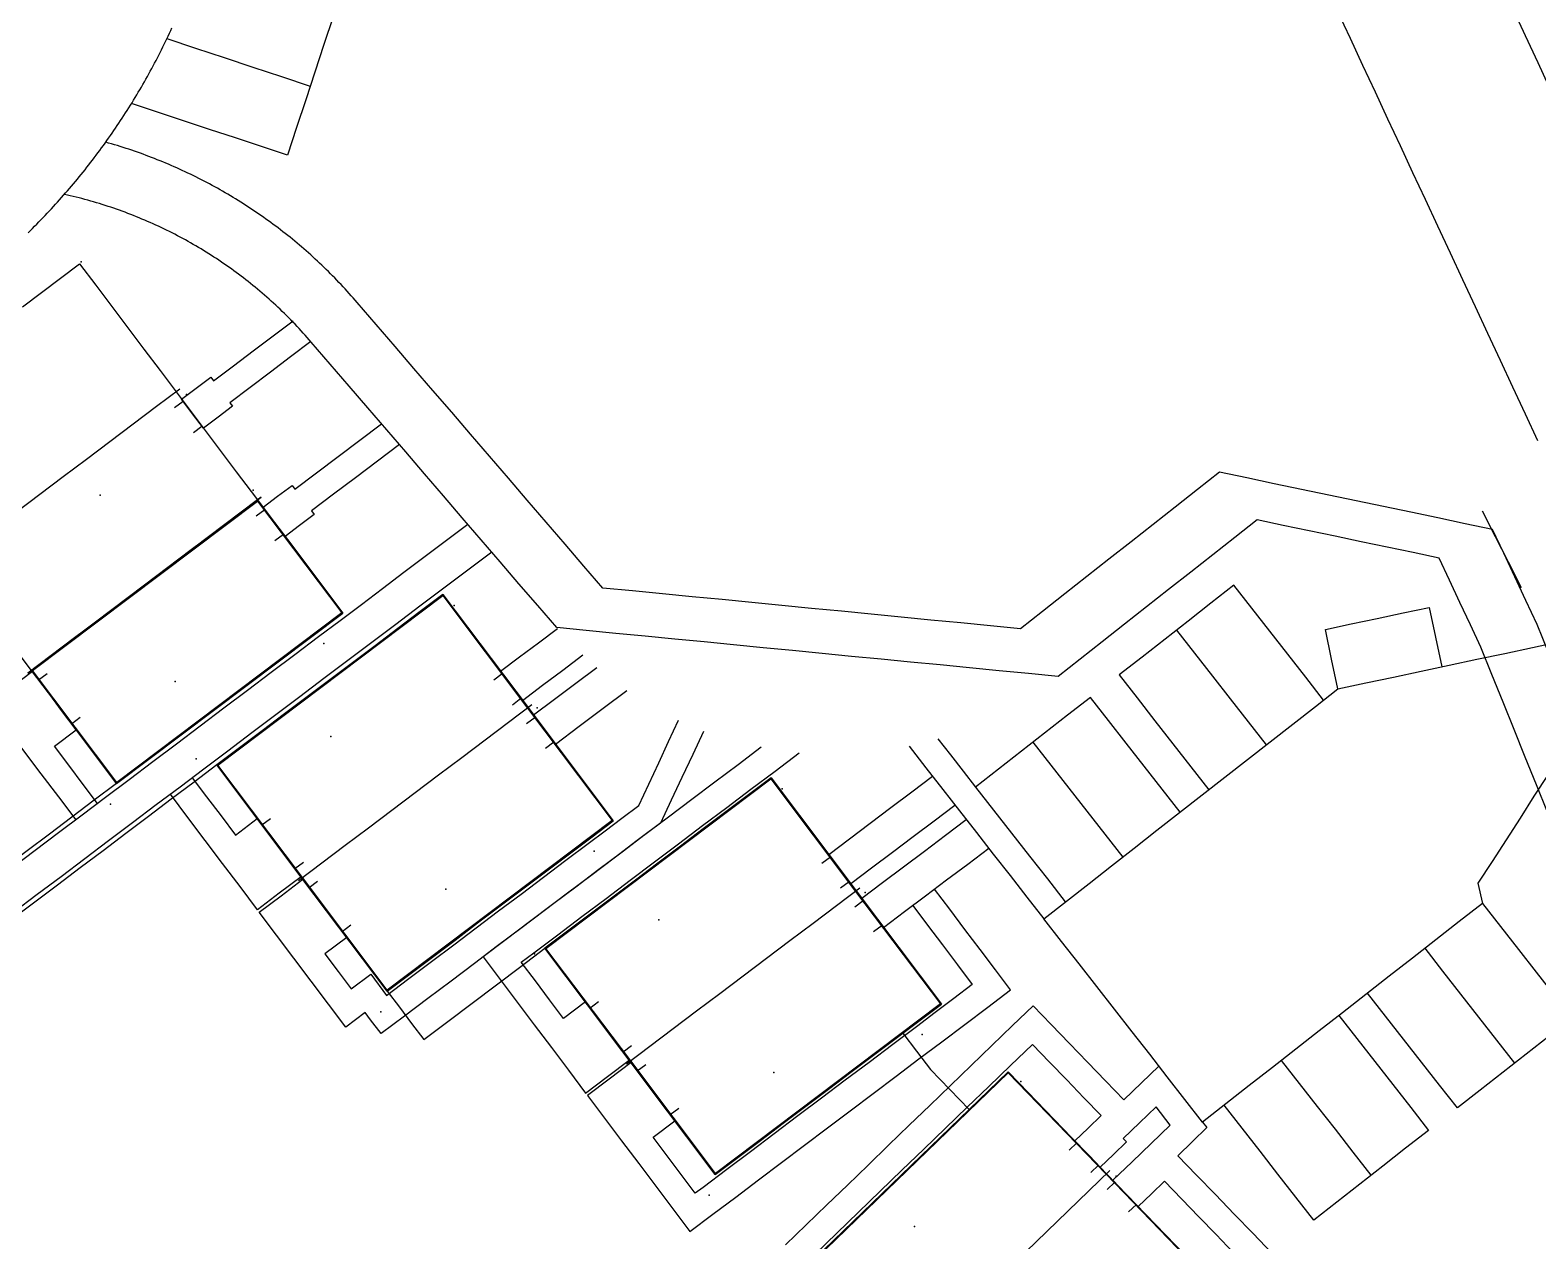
# Model space of a CAD drawing. Header units: metres. Extents: x 337936 to 338469, y 373266 to 374026.
# Drawn here: x 338324.46 to 338374.13, y 373463.12 to 373503 of the extents above; entities that cross this region are included whole.
import ezdxf

# ---------------------------------------------------------------- set-up
doc = ezdxf.new("R2010")
doc.units = ezdxf.units.M
for name, color, linetype in [('3D_LINES', 3, 'Continuous'), ('3D_Points', 1, 'Continuous'), ('PLOTS EXTERNAL LEVEL', 6, 'Continuous'), ('PLOTS FFL', 5, 'Continuous')]:
    doc.layers.add(name, color=color, linetype=linetype)

msp = doc.modelspace()

# ---------------------------------------------------------------- linework, layer by layer
at = {"layer": '3D_LINES'}
for points in [[(338329.887, 373504.945, 33.742), (338330.799, 373504.644, 33.752), (338331.71, 373504.342, 33.762), (338332.621, 373504.041, 33.772), (338333.533, 373503.739, 33.782), (338334.444, 373503.438, 33.791), (338334.143, 373502.526, 33.777), (338333.841, 373501.615, 33.763), (338333.54, 373500.704, 33.736), (338333.239, 373499.792, 33.723), (338332.937, 373498.881, 33.711), (338332.081, 373499.164, 33.704), (338331.225, 373499.447, 33.707), (338330.369, 373499.73, 33.7), (338329.513, 373500.013, 33.691), (338328.657, 373500.296, 33.681), (338327.8, 373500.579, 33.672)], [(338374.138, 373489.471, 33.918), (338373.727, 373490.354, 33.925), (338373.315, 373491.237, 33.932), (338372.903, 373492.12, 33.939), (338372.491, 373493.004, 33.945), (338372.079, 373493.887, 33.949), (338371.667, 373494.77, 33.952), (338371.255, 373495.654, 33.954), (338370.843, 373496.537, 33.957), (338370.432, 373497.42, 33.96), (338370.02, 373498.303, 33.972), (338369.608, 373499.187, 33.992), (338369.196, 373500.07, 34.012), (338368.784, 373500.953, 34.032), (338368.372, 373501.836, 34.052), (338367.96, 373502.72, 34.072), (338367.548, 373503.603, 34.091)], [(338373.298, 373503.718, 33.598), (338373.714, 373502.827, 33.598), (338374.129, 373501.935, 33.598), (338374.545, 373501.044, 33.598)], [(338324.398, 373496.328, 33.6), (338324.469, 373496.398, 33.6), (338324.54, 373496.468, 33.6), (338324.61, 373496.539, 33.6), (338324.681, 373496.61, 33.6), (338324.751, 373496.681, 33.6), (338324.82, 373496.753, 33.6), (338324.89, 373496.825, 33.6), (338324.959, 373496.897, 33.6), (338325.028, 373496.969, 33.6), (338325.096, 373497.042, 33.601), (338325.164, 373497.115, 33.602), (338325.232, 373497.189, 33.604), (338325.299, 373497.262, 33.606), (338325.366, 373497.336, 33.607), (338325.433, 373497.411, 33.609), (338325.5, 373497.485, 33.611), (338325.566, 373497.56, 33.612), (338325.631, 373497.636, 33.614), (338325.697, 373497.711, 33.615), (338325.762, 373497.787, 33.617), (338325.827, 373497.863, 33.619), (338325.891, 373497.939, 33.62), (338325.955, 373498.016, 33.622), (338326.019, 373498.093, 33.624), (338326.082, 373498.17, 33.625), (338326.145, 373498.248, 33.627), (338326.208, 373498.325, 33.628), (338326.271, 373498.403, 33.63), (338326.333, 373498.482, 33.632), (338326.394, 373498.56, 33.633), (338326.456, 373498.639, 33.635), (338326.517, 373498.718, 33.636), (338326.577, 373498.798, 33.638), (338326.637, 373498.877, 33.64), (338326.697, 373498.957, 33.641), (338326.757, 373499.038, 33.643), (338326.816, 373499.118, 33.644), (338326.875, 373499.199, 33.646), (338326.933, 373499.28, 33.648), (338326.992, 373499.361, 33.649), (338327.049, 373499.443, 33.651), (338327.107, 373499.525, 33.652), (338327.164, 373499.607, 33.654), (338327.22, 373499.689, 33.655), (338327.277, 373499.771, 33.657), (338327.333, 373499.854, 33.658), (338327.388, 373499.937, 33.66), (338327.443, 373500.02, 33.662), (338327.498, 373500.104, 33.663), (338327.553, 373500.188, 33.665), (338327.607, 373500.272, 33.666), (338327.66, 373500.356, 33.668), (338327.714, 373500.441, 33.669), (338327.767, 373500.525, 33.671), (338327.819, 373500.61, 33.672), (338327.872, 373500.695, 33.674), (338327.923, 373500.781, 33.675), (338327.975, 373500.866, 33.677), (338328.026, 373500.952, 33.678), (338328.077, 373501.038, 33.68), (338328.127, 373501.125, 33.682), (338328.177, 373501.211, 33.683), (338328.226, 373501.298, 33.685), (338328.275, 373501.385, 33.686), (338328.324, 373501.472, 33.688), (338328.373, 373501.56, 33.689), (338328.421, 373501.647, 33.691), (338328.468, 373501.735, 33.692), (338328.515, 373501.823, 33.693), (338328.562, 373501.912, 33.695), (338328.609, 373502, 33.696), (338328.655, 373502.089, 33.698), (338328.7, 373502.178, 33.699), (338328.746, 373502.267, 33.701), (338328.79, 373502.356, 33.702), (338328.835, 373502.445, 33.704), (338328.879, 373502.535, 33.705), (338328.923, 373502.625, 33.707), (338328.966, 373502.715, 33.708), (338329.009, 373502.805, 33.71), (338329.051, 373502.896, 33.711), (338329.093, 373502.986, 33.712), (338329.135, 373503.077, 33.714)], [(338328.969, 373502.721, 33.708), (338329.913, 373502.409, 33.719), (338330.857, 373502.096, 33.729), (338331.802, 373501.784, 33.74), (338332.746, 373501.472, 33.748), (338333.691, 373501.159, 33.75)], [(338374.481, 373482.504, 33.866), (338374.109, 373483.425, 33.861), (338373.743, 373484.207, 33.856), (338373.377, 373484.989, 33.855), (338373.01, 373485.772, 33.861), (338372.644, 373486.554, 33.868), (338371.744, 373486.742, 33.862), (338370.844, 373486.931, 33.855), (338369.945, 373487.119, 33.849), (338369.045, 373487.307, 33.843), (338368.145, 373487.495, 33.837), (338367.246, 373487.684, 33.831), (338366.346, 373487.872, 33.823), (338365.446, 373488.06, 33.814), (338364.547, 373488.248, 33.805), (338363.647, 373488.436, 33.796), (338362.918, 373487.864, 33.782), (338362.19, 373487.291, 33.768), (338361.461, 373486.718, 33.754), (338360.733, 373486.145, 33.74), (338360.004, 373485.573, 33.725), (338359.276, 373485, 33.711), (338358.548, 373484.427, 33.697), (338357.819, 373483.854, 33.683), (338357.091, 373483.282, 33.669), (338356.107, 373483.377, 33.658), (338355.124, 373483.473, 33.646), (338354.141, 373483.569, 33.648), (338353.158, 373483.665, 33.65), (338352.175, 373483.761, 33.639), (338351.192, 373483.856, 33.632), (338350.209, 373483.952, 33.625), (338349.226, 373484.048, 33.618), (338348.243, 373484.144, 33.611), (338347.26, 373484.24, 33.604), (338346.277, 373484.335, 33.597), (338345.294, 373484.431, 33.59), (338344.311, 373484.527, 33.583), (338343.328, 373484.623, 33.576), (338342.706, 373485.346, 33.582), (338342.084, 373486.07, 33.588), (338341.461, 373486.793, 33.593), (338340.839, 373487.516, 33.601), (338340.217, 373488.24, 33.611), (338339.595, 373488.963, 33.62), (338338.973, 373489.687, 33.63), (338338.351, 373490.41, 33.639), (338337.729, 373491.133, 33.649), (338337.107, 373491.857, 33.658), (338336.485, 373492.58, 33.668), (338335.863, 373493.304, 33.677), (338335.241, 373494.027, 33.687), (338335.175, 373494.102, 33.688), (338335.11, 373494.177, 33.689), (338335.044, 373494.252, 33.69), (338334.977, 373494.326, 33.691), (338334.91, 373494.4, 33.692), (338334.843, 373494.474, 33.693), (338334.775, 373494.547, 33.693), (338334.707, 373494.619, 33.693), (338334.638, 373494.691, 33.693), (338334.569, 373494.763, 33.693), (338334.499, 373494.835, 33.693), (338334.429, 373494.906, 33.692), (338334.359, 373494.976, 33.692), (338334.288, 373495.047, 33.692), (338334.217, 373495.116, 33.692), (338334.146, 373495.186, 33.691), (338334.074, 373495.255, 33.691), (338334.001, 373495.323, 33.691), (338333.928, 373495.391, 33.691), (338333.855, 373495.459, 33.691), (338333.782, 373495.526, 33.69), (338333.708, 373495.593, 33.69), (338333.633, 373495.659, 33.69), (338333.558, 373495.725, 33.69), (338333.483, 373495.791, 33.689), (338333.408, 373495.856, 33.689), (338333.332, 373495.921, 33.689), (338333.256, 373495.985, 33.688), (338333.179, 373496.048, 33.688), (338333.102, 373496.112, 33.688), (338333.024, 373496.175, 33.687), (338332.947, 373496.237, 33.687), (338332.868, 373496.299, 33.687), (338332.79, 373496.36, 33.686), (338332.711, 373496.421, 33.686), (338332.632, 373496.482, 33.686), (338332.552, 373496.542, 33.685), (338332.472, 373496.601, 33.685), (338332.392, 373496.661, 33.685), (338332.312, 373496.719, 33.684), (338332.231, 373496.777, 33.684), (338332.149, 373496.835, 33.683), (338332.068, 373496.892, 33.683), (338331.986, 373496.949, 33.683), (338331.903, 373497.005, 33.682), (338331.821, 373497.061, 33.682), (338331.738, 373497.116, 33.681), (338331.655, 373497.171, 33.681), (338331.571, 373497.225, 33.68), (338331.487, 373497.279, 33.68), (338331.403, 373497.333, 33.679), (338331.318, 373497.385, 33.679), (338331.233, 373497.438, 33.678), (338331.148, 373497.49, 33.678), (338331.063, 373497.541, 33.677), (338330.977, 373497.592, 33.677), (338330.891, 373497.642, 33.676), (338330.805, 373497.692, 33.676), (338330.718, 373497.741, 33.675), (338330.631, 373497.79, 33.675), (338330.544, 373497.838, 33.674), (338330.456, 373497.886, 33.673), (338330.369, 373497.933, 33.673), (338330.281, 373497.98, 33.672), (338330.192, 373498.026, 33.672), (338330.104, 373498.072, 33.671), (338330.015, 373498.117, 33.67), (338329.926, 373498.162, 33.672), (338329.836, 373498.206, 33.674), (338329.747, 373498.25, 33.676), (338329.657, 373498.293, 33.675), (338329.567, 373498.336, 33.675), (338329.476, 373498.378, 33.674), (338329.386, 373498.419, 33.674), (338329.295, 373498.46, 33.673), (338329.204, 373498.501, 33.672), (338329.112, 373498.54, 33.671), (338329.021, 373498.58, 33.671), (338328.929, 373498.619, 33.67), (338328.837, 373498.657, 33.669), (338328.745, 373498.695, 33.668), (338328.652, 373498.732, 33.667), (338328.559, 373498.769, 33.666), (338328.466, 373498.805, 33.665), (338328.373, 373498.84, 33.664), (338328.28, 373498.875, 33.663), (338328.186, 373498.91, 33.662), (338328.093, 373498.944, 33.661), (338327.999, 373498.977, 33.66), (338327.905, 373499.01, 33.659), (338327.81, 373499.042, 33.658), (338327.716, 373499.074, 33.657), (338327.621, 373499.105, 33.656), (338327.526, 373499.136, 33.655), (338327.431, 373499.166, 33.653), (338327.336, 373499.195, 33.652), (338327.241, 373499.224, 33.651), (338327.145, 373499.253, 33.65), (338327.049, 373499.281, 33.649), (338326.953, 373499.308, 33.648)], [(338374.451, 373477.239, 33.972), (338374.085, 373478.145, 33.838), (338373.719, 373479.051, 33.843), (338373.353, 373479.957, 33.847), (338372.987, 373480.863, 33.843), (338372.621, 373481.769, 33.838), (338372.255, 373482.675, 33.833), (338371.911, 373483.409, 33.828), (338371.568, 373484.142, 33.828), (338371.224, 373484.876, 33.833), (338370.881, 373485.609, 33.839), (338370.024, 373485.789, 33.834), (338369.167, 373485.968, 33.828), (338368.31, 373486.147, 33.822), (338367.454, 373486.326, 33.816), (338366.597, 373486.506, 33.81), (338365.74, 373486.685, 33.804), (338364.883, 373486.864, 33.796), (338364.155, 373486.291, 33.782), (338363.426, 373485.719, 33.768), (338362.698, 373485.146, 33.753), (338361.969, 373484.573, 33.739), (338361.241, 373484, 33.725), (338360.512, 373483.428, 33.711), (338359.784, 373482.855, 33.697), (338359.055, 373482.282, 33.683), (338358.327, 373481.709, 33.669), (338357.355, 373481.804, 33.658), (338356.384, 373481.899, 33.647), (338355.412, 373481.993, 33.637), (338354.441, 373482.088, 33.626), (338353.469, 373482.183, 33.617), (338352.498, 373482.277, 33.619), (338351.526, 373482.372, 33.612), (338350.555, 373482.467, 33.605), (338349.583, 373482.561, 33.598), (338348.612, 373482.656, 33.591), (338347.64, 373482.751, 33.584), (338346.669, 373482.845, 33.577), (338345.697, 373482.94, 33.57), (338344.726, 373483.035, 33.564), (338343.754, 373483.129, 33.557), (338342.783, 373483.224, 33.55), (338341.811, 373483.319, 33.543), (338341.189, 373484.042, 33.549), (338340.567, 373484.766, 33.554), (338339.945, 373485.489, 33.56), (338339.323, 373486.212, 33.569), (338338.701, 373486.936, 33.579), (338338.079, 373487.659, 33.588), (338337.457, 373488.383, 33.598), (338336.835, 373489.106, 33.607), (338336.213, 373489.829, 33.617), (338335.59, 373490.553, 33.626), (338334.968, 373491.276, 33.636), (338334.346, 373492, 33.645), (338333.724, 373492.723, 33.655), (338333.659, 373492.798, 33.656), (338333.594, 373492.873, 33.657), (338333.528, 373492.947, 33.658), (338333.461, 373493.021, 33.659), (338333.394, 373493.094, 33.659), (338333.326, 373493.167, 33.66), (338333.258, 373493.24, 33.661), (338333.19, 373493.312, 33.662), (338333.121, 373493.384, 33.663), (338333.052, 373493.455, 33.663), (338332.982, 373493.525, 33.663), (338332.911, 373493.596, 33.663), (338332.84, 373493.665, 33.662), (338332.769, 373493.735, 33.662), (338332.697, 373493.803, 33.662), (338332.625, 373493.872, 33.662), (338332.553, 373493.94, 33.661), (338332.479, 373494.007, 33.661), (338332.406, 373494.074, 33.661), (338332.332, 373494.14, 33.661), (338332.257, 373494.206, 33.66), (338332.183, 373494.272, 33.66), (338332.107, 373494.336, 33.66), (338332.032, 373494.401, 33.66), (338331.955, 373494.465, 33.659), (338331.879, 373494.528, 33.659), (338331.802, 373494.591, 33.659), (338331.724, 373494.653, 33.658), (338331.647, 373494.715, 33.658), (338331.568, 373494.777, 33.658), (338331.49, 373494.838, 33.657), (338331.411, 373494.898, 33.657), (338331.331, 373494.958, 33.657), (338331.251, 373495.017, 33.656), (338331.171, 373495.076, 33.656), (338331.091, 373495.134, 33.655), (338331.01, 373495.191, 33.655), (338330.928, 373495.249, 33.655), (338330.847, 373495.305, 33.654), (338330.764, 373495.361, 33.654), (338330.682, 373495.417, 33.653), (338330.599, 373495.472, 33.653), (338330.516, 373495.526, 33.652), (338330.432, 373495.58, 33.652), (338330.348, 373495.633, 33.651), (338330.264, 373495.686, 33.651), (338330.179, 373495.738, 33.65), (338330.094, 373495.79, 33.65), (338330.009, 373495.841, 33.649), (338329.924, 373495.891, 33.649), (338329.838, 373495.941, 33.648), (338329.751, 373495.99, 33.648), (338329.665, 373496.039, 33.647), (338329.578, 373496.087, 33.647), (338329.49, 373496.135, 33.646), (338329.403, 373496.182, 33.645), (338329.315, 373496.228, 33.645), (338329.227, 373496.274, 33.644), (338329.138, 373496.319, 33.644), (338329.049, 373496.364, 33.643), (338328.96, 373496.408, 33.642), (338328.871, 373496.452, 33.642), (338328.781, 373496.495, 33.641), (338328.691, 373496.537, 33.64), (338328.601, 373496.579, 33.64), (338328.511, 373496.62, 33.639), (338328.42, 373496.66, 33.638), (338328.329, 373496.7, 33.638), (338328.237, 373496.74, 33.637), (338328.146, 373496.778, 33.636), (338328.054, 373496.816, 33.638), (338327.962, 373496.854, 33.639), (338327.87, 373496.891, 33.638), (338327.777, 373496.927, 33.637), (338327.684, 373496.963, 33.637), (338327.591, 373496.998, 33.636), (338327.498, 373497.032, 33.635), (338327.404, 373497.066, 33.634), (338327.311, 373497.099, 33.633), (338327.217, 373497.132, 33.632), (338327.123, 373497.164, 33.631), (338327.028, 373497.195, 33.629), (338326.934, 373497.226, 33.628), (338326.839, 373497.256, 33.627), (338326.744, 373497.285, 33.626), (338326.649, 373497.314, 33.625), (338326.554, 373497.342, 33.624), (338326.458, 373497.37, 33.623), (338326.362, 373497.397, 33.622), (338326.266, 373497.423, 33.621), (338326.17, 373497.448, 33.62), (338326.074, 373497.473, 33.619), (338325.978, 373497.498, 33.617), (338325.881, 373497.521, 33.616), (338325.784, 373497.545, 33.615), (338325.688, 373497.567, 33.614), (338325.591, 373497.589, 33.613)], [(338326.092, 373495.305, 33.597), (338326.622, 373494.602, 33.598), (338327.152, 373493.899, 33.598), (338327.682, 373493.196, 33.598), (338328.212, 373492.493, 33.598), (338328.742, 373491.79, 33.598), (338329.271, 373491.087, 33.598), (338329.767, 373490.429, 33.598), (338330.263, 373489.771, 33.598), (338330.758, 373489.113, 33.598), (338331.254, 373488.455, 33.598), (338331.749, 373487.797, 33.598), (338331.956, 373487.523, 33.598), (338332.517, 373486.779, 33.587), (338333.079, 373486.034, 33.575), (338333.64, 373485.289, 33.563), (338334.201, 373484.544, 33.552), (338334.763, 373483.799, 33.54), (338334.018, 373483.237, 33.528), (338333.273, 373482.676, 33.532), (338332.528, 373482.115, 33.536), (338331.783, 373481.553, 33.54), (338331.038, 373480.992, 33.543), (338330.293, 373480.431, 33.547), (338329.548, 373479.869, 33.551), (338328.803, 373479.308, 33.554), (338328.058, 373478.747, 33.558), (338327.313, 373478.185, 33.562), (338326.752, 373478.93, 33.565), (338326.191, 373479.675, 33.569), (338325.629, 373480.42, 33.573), (338325.068, 373481.165, 33.577), (338324.507, 373481.91, 33.58), (338323.97, 373482.623, 33.584)], [(338324.206, 373493.884, 33.598), (338324.835, 373494.358, 33.597), (338325.463, 373494.832, 33.597), (338326.092, 373495.305, 33.597)], [(338333.711, 373492.738, 33.598), (338333.044, 373492.236, 33.598), (338332.377, 373491.733, 33.598), (338331.71, 373491.231, 33.598), (338331.043, 373490.728, 33.598), (338331.133, 373490.608, 33.598), (338330.654, 373490.247, 33.598), (338330.175, 373489.886, 33.598), (338329.814, 373490.365, 33.598), (338329.453, 373490.844, 33.598), (338329.932, 373491.205, 33.595), (338330.411, 373491.567, 33.595), (338330.501, 373491.447, 33.595), (338331.157, 373491.941, 33.595), (338331.812, 373492.434, 33.595), (338332.468, 373492.928, 33.595), (338333.123, 373493.422, 33.595)], [(338329.391, 373491.177, 33.598), (338328.622, 373490.597, 33.598), (338327.853, 373490.018, 33.598), (338327.084, 373489.438, 33.599), (338326.315, 373488.859, 33.599), (338325.546, 373488.28, 33.599), (338324.778, 373487.7, 33.599), (338324.009, 373487.121, 33.599), (338323.24, 373486.541, 33.599), (338322.471, 373485.962, 33.599), (338321.702, 373485.383, 33.599)], [(338329.223, 373490.564, 33.598), (338329.505, 373490.776, 33.598)], [(338329.839, 373489.747, 33.619), (338330.12, 373489.959, 33.606)], [(338336.626, 373489.349, 33.61), (338335.901, 373488.803, 33.596), (338335.177, 373488.257, 33.582), (338334.452, 373487.711, 33.568), (338333.728, 373487.165, 33.573), (338333.818, 373487.045, 33.573), (338333.339, 373486.684, 33.579), (338332.86, 373486.323, 33.576), (338332.499, 373486.802, 33.584), (338332.138, 373487.281, 33.591), (338332.617, 373487.643, 33.587), (338333.096, 373488.004, 33.574), (338333.186, 373487.884, 33.574), (338333.899, 373488.421, 33.578), (338334.612, 373488.958, 33.592), (338335.325, 373489.495, 33.606), (338336.038, 373490.033, 33.619)], [(338324.387, 373481.82, 33.598), (338325.156, 373482.399, 33.598), (338325.925, 373482.979, 33.598), (338326.693, 373483.558, 33.598), (338327.462, 373484.137, 33.598), (338328.231, 373484.717, 33.598), (338329, 373485.296, 33.598), (338329.769, 373485.876, 33.598), (338330.538, 373486.455, 33.598), (338331.307, 373487.034, 33.598), (338332.076, 373487.614, 33.598), (338331.307, 373487.034, 33.598), (338330.538, 373486.455, 33.598), (338329.769, 373485.876, 33.598), (338329, 373485.296, 33.598), (338328.231, 373484.717, 33.598), (338327.462, 373484.137, 33.598), (338326.693, 373483.558, 33.598), (338325.925, 373482.979, 33.598), (338325.156, 373482.399, 33.598), (338324.387, 373481.82, 33.598)], [(338331.908, 373487.001, 33.596), (338332.19, 373487.213, 33.59)], [(338373.593, 373484.63, 33.853), (338373.168, 373485.47, 33.859), (338372.742, 373486.31, 33.866), (338372.316, 373487.15, 33.872)], [(338338.887, 373486.719, 33.526), (338338.184, 373486.19, 33.526), (338337.482, 373485.66, 33.526), (338336.779, 373485.131, 33.526), (338336.076, 373484.601, 33.526), (338335.374, 373484.072, 33.526), (338334.671, 373483.542, 33.526), (338333.968, 373483.013, 33.526), (338333.188, 373482.424, 33.526), (338332.407, 373481.836, 33.527), (338331.627, 373481.248, 33.527), (338330.846, 373480.66, 33.527), (338330.066, 373480.072, 33.527), (338329.285, 373479.483, 33.527), (338328.505, 373478.895, 33.527), (338327.724, 373478.307, 33.527), (338326.944, 373477.719, 33.527), (338326.173, 373477.138, 33.527), (338325.401, 373476.557, 33.527), (338324.63, 373475.976, 33.527), (338323.859, 373475.395, 33.527)], [(338332.524, 373486.184, 33.577), (338332.805, 373486.396, 33.577)], [(338339.671, 373485.807, 33.528), (338338.881, 373485.212, 33.528), (338338.09, 373484.616, 33.528), (338337.299, 373484.02, 33.528), (338336.509, 373483.424, 33.528), (338335.718, 373482.829, 33.528), (338334.928, 373482.233, 33.528), (338334.137, 373481.637, 33.528), (338333.346, 373481.041, 33.528), (338332.556, 373480.446, 33.528), (338331.765, 373479.85, 33.528), (338330.975, 373479.254, 33.528), (338330.184, 373478.658, 33.528), (338329.4, 373478.068, 33.528), (338328.617, 373477.477, 33.528), (338327.833, 373476.886, 33.528), (338327.049, 373476.296, 33.528), (338326.265, 373475.705, 33.528), (338325.481, 373475.114, 33.528), (338324.697, 373474.524, 33.528), (338323.914, 373473.933, 33.528)], [(338367.077, 373480.932, 33.754), (338366.486, 373481.688, 33.749), (338365.895, 373482.445, 33.753), (338365.304, 373483.201, 33.757), (338364.713, 373483.958, 33.761), (338364.122, 373484.714, 33.765), (338363.365, 373484.123, 33.75), (338362.609, 373483.532, 33.736), (338361.852, 373482.941, 33.722), (338361.096, 373482.35, 33.707), (338360.339, 373481.759, 33.693), (338360.93, 373481.002, 33.689), (338361.521, 373480.246, 33.685), (338362.112, 373479.489, 33.681), (338362.703, 373478.733, 33.688), (338363.294, 373477.976, 33.696)], [(338333.419, 373475.068, 33.528), (338333.98, 373474.323, 33.528), (338334.541, 373473.578, 33.528), (338335.103, 373472.833, 33.528), (338335.664, 373472.089, 33.528), (338336.225, 373471.344, 33.528), (338336.97, 373471.905, 33.528), (338337.715, 373472.466, 33.528), (338338.46, 373473.028, 33.528), (338339.205, 373473.589, 33.528), (338339.95, 373474.15, 33.528), (338340.695, 373474.712, 33.528), (338341.44, 373475.273, 33.528), (338342.185, 373475.834, 33.528), (338342.93, 373476.396, 33.528), (338343.675, 373476.957, 33.528), (338343.113, 373477.702, 33.528), (338342.552, 373478.447, 33.528), (338341.991, 373479.192, 33.528), (338341.429, 373479.937, 33.529), (338340.868, 373480.682, 33.529), (338340.369, 373481.344, 33.529), (338339.869, 373482.007, 33.528), (338339.37, 373482.67, 33.528), (338338.87, 373483.332, 33.528), (338338.371, 373483.995, 33.528), (338338.061, 373484.406, 33.528), (338337.316, 373483.845, 33.528), (338336.571, 373483.284, 33.528), (338335.826, 373482.722, 33.528), (338335.082, 373482.161, 33.528), (338334.337, 373481.6, 33.528), (338333.592, 373481.038, 33.528), (338332.847, 373480.477, 33.528), (338332.102, 373479.916, 33.528), (338331.357, 373479.354, 33.528), (338330.612, 373478.793, 33.528), (338331.173, 373478.048, 33.528), (338331.735, 373477.303, 33.528), (338332.296, 373476.558, 33.528), (338332.857, 373475.813, 33.528), (338333.419, 373475.068, 33.528)], [(338367.55, 373481.301, 33.761), (338367.342, 373482.279, 33.765), (338367.134, 373483.257, 33.775), (338367.99, 373483.439, 33.785), (338368.845, 373483.621, 33.796), (338369.701, 373483.803, 33.806), (338370.557, 373483.985, 33.816), (338370.765, 373483.007, 33.81), (338370.973, 373482.029, 33.813)], [(338339.963, 373481.881, 33.529), (338340.587, 373482.352, 33.525), (338341.211, 373482.822, 33.53), (338341.835, 373483.292, 33.543)], [(338362.23, 373483.236, 33.729), (338362.821, 373482.48, 33.725), (338363.412, 373481.723, 33.721), (338364.003, 373480.967, 33.717), (338364.594, 373480.21, 33.717), (338365.185, 373479.454, 33.725)], [(338374.47, 373478.478, 33.844), (338374.008, 373477.762, 33.834), (338373.547, 373477.046, 33.834), (338373.086, 373476.331, 33.888), (338372.625, 373475.615, 33.941), (338372.163, 373474.899, 33.995), (338372.31, 373474.233, 34.094), (338371.542, 373473.633, 34.062), (338370.773, 373473.033, 34.03), (338370.005, 373472.433, 33.998), (338369.237, 373471.832, 33.966), (338368.468, 373471.232, 33.934), (338367.7, 373470.632, 33.902), (338366.932, 373470.032, 33.871), (338366.163, 373469.431, 33.839), (338365.395, 373468.831, 33.807), (338364.627, 373468.231, 33.775), (338363.858, 373467.63, 33.743), (338363.09, 373467.03, 33.711), (338362.509, 373467.774, 33.643), (338361.927, 373468.519, 33.644), (338361.346, 373469.263, 33.646), (338360.764, 373470.007, 33.647), (338360.183, 373470.751, 33.647), (338359.601, 373471.496, 33.639), (338359.02, 373472.24, 33.63), (338358.438, 373472.984, 33.622), (338357.857, 373473.728, 33.613), (338358.603, 373474.311, 33.625), (338359.348, 373474.893, 33.636), (338360.094, 373475.476, 33.647), (338360.839, 373476.058, 33.659), (338361.585, 373476.641, 33.67), (338362.33, 373477.223, 33.682), (338363.076, 373477.806, 33.693), (338363.822, 373478.388, 33.704), (338364.567, 373478.971, 33.716), (338365.313, 373479.553, 33.727), (338366.058, 373480.136, 33.739), (338366.804, 373480.718, 33.75), (338367.55, 373481.301, 33.761), (338368.465, 373481.496, 33.775), (338369.381, 373481.69, 33.789), (338370.296, 373481.885, 33.803), (338371.212, 373482.079, 33.817), (338372.128, 373482.274, 33.831), (338373.043, 373482.469, 33.844), (338373.959, 373482.663, 33.858), (338374.875, 373482.858, 33.872)], [(338340.685, 373480.923, 33.531), (338341.347, 373481.422, 33.525), (338342.009, 373481.92, 33.525), (338342.67, 373482.419, 33.536)], [(338341.05, 373480.44, 33.529), (338341.743, 373480.962, 33.529), (338342.436, 373481.484, 33.529), (338343.129, 373482.007, 33.529)], [(338326.685, 373477.524, 33.528), (338326.211, 373478.153, 33.528), (338325.737, 373478.782, 33.528), (338325.262, 373479.412, 33.528), (338325.981, 373479.953, 33.528), (338325.5, 373480.592, 33.528), (338325.018, 373481.231, 33.528), (338324.537, 373481.87, 33.528), (338323.818, 373481.328, 33.528), (338323.099, 373480.787, 33.528), (338323.673, 373480.026, 33.528), (338324.246, 373479.265, 33.528), (338324.819, 373478.504, 33.528), (338325.393, 373477.743, 33.528), (338325.966, 373476.982, 33.528)], [(338324.741, 373481.6, 33.572), (338325.022, 373481.812, 33.584)], [(338339.737, 373481.597, 33.539), (338340.019, 373481.809, 33.53)], [(338340.352, 373480.78, 33.539), (338340.634, 373480.992, 33.531)], [(338341.772, 373479.481, 33.525), (338342.554, 373480.071, 33.525), (338343.336, 373480.66, 33.525), (338344.118, 373481.25, 33.531)], [(338362.349, 373477.238, 33.682), (338361.758, 373477.994, 33.673), (338361.167, 373478.751, 33.665), (338360.576, 373479.507, 33.667), (338359.985, 373480.264, 33.671), (338359.393, 373481.02, 33.675), (338358.637, 373480.429, 33.66), (338357.88, 373479.838, 33.645), (338357.124, 373479.247, 33.631), (338356.368, 373478.656, 33.616), (338355.611, 373478.065, 33.602), (338356.202, 373477.308, 33.598), (338356.793, 373476.552, 33.598), (338357.384, 373475.795, 33.607), (338357.975, 373475.039, 33.615), (338358.566, 373474.282, 33.624)], [(338340.988, 373480.772, 33.529), (338340.219, 373480.193, 33.529), (338339.45, 373479.613, 33.529), (338338.681, 373479.034, 33.529), (338337.912, 373478.454, 33.529), (338337.143, 373477.875, 33.529), (338336.374, 373477.296, 33.529), (338335.606, 373476.716, 33.529), (338334.837, 373476.137, 33.529), (338334.068, 373475.557, 33.529), (338333.299, 373474.978, 33.529)], [(338325.83, 373480.154, 33.562), (338326.111, 373480.366, 33.573)], [(338346.642, 373479.891, 33.529), (338346.29, 373479.138, 33.529), (338345.938, 373478.385, 33.529), (338345.586, 373477.632, 33.529), (338345.233, 373476.879, 33.529), (338344.466, 373476.301, 33.529), (338343.699, 373475.723, 33.529), (338342.932, 373475.145, 33.529), (338342.165, 373474.567, 33.529), (338341.398, 373473.989, 33.529), (338340.631, 373473.411, 33.529), (338339.864, 373472.833, 33.529), (338339.097, 373472.255, 33.529), (338338.33, 373471.677, 33.529), (338337.563, 373471.099, 33.529), (338336.796, 373470.521, 33.529), (338336.029, 373469.943, 33.529), (338335.681, 373470.404, 33.529), (338335.505, 373470.638, 33.529), (338334.866, 373470.156, 33.529), (338334.295, 373470.914, 33.529), (338333.724, 373471.672, 33.529), (338333.153, 373472.43, 33.529), (338332.582, 373473.187, 33.529), (338332.011, 373473.945, 33.529), (338332.73, 373474.486, 33.529), (338333.449, 373475.028, 33.529), (338333.93, 373474.389, 33.529), (338334.412, 373473.75, 33.529), (338334.893, 373473.111, 33.529), (338334.174, 373472.57, 33.529), (338334.609, 373471.993, 33.529), (338335.043, 373471.417, 33.529), (338335.682, 373471.898, 33.529), (338336.206, 373471.204, 33.529), (338336.944, 373471.76, 33.528), (338337.682, 373472.316, 33.528), (338338.421, 373472.873, 33.528), (338339.159, 373473.429, 33.528), (338339.897, 373473.985, 33.528), (338340.636, 373474.542, 33.528), (338341.374, 373475.098, 33.528), (338342.112, 373475.654, 33.528), (338342.85, 373476.211, 33.528), (338343.405, 373476.628, 33.528), (338343.959, 373477.046, 33.528), (338344.513, 373477.463, 33.528), (338344.841, 373478.166, 33.528), (338345.17, 373478.868, 33.528), (338345.498, 373479.57, 33.528), (338345.827, 373480.273, 33.528)], [(338340.82, 373480.159, 33.529), (338341.102, 373480.371, 33.529)], [(338341.436, 373479.342, 33.532), (338341.717, 373479.555, 33.525)], [(338354.37, 373479.653, 33.602), (338354.784, 373479.123, 33.602), (338355.198, 373478.594, 33.602), (338355.611, 373478.065, 33.602)], [(338357.502, 373479.542, 33.638), (338358.093, 373478.786, 33.635), (338358.684, 373478.029, 33.631), (338359.275, 373477.273, 33.636), (338359.866, 373476.516, 33.644), (338360.457, 373475.76, 33.653)], [(338348.548, 373479.377, 33.528), (338347.785, 373478.802, 33.528), (338347.021, 373478.226, 33.528), (338346.257, 373477.651, 33.528), (338345.493, 373477.075, 33.528), (338344.729, 373476.5, 33.528), (338343.966, 373475.924, 33.528), (338343.202, 373475.349, 33.528), (338342.438, 373474.773, 33.528), (338341.674, 373474.197, 33.528), (338340.91, 373473.622, 33.528), (338340.147, 373473.046, 33.528), (338339.383, 373472.471, 33.528), (338339.946, 373471.724, 33.528), (338340.509, 373470.977, 33.528), (338341.072, 373470.23, 33.528), (338341.635, 373469.483, 33.528), (338342.198, 373468.736, 33.528), (338342.761, 373467.988, 33.528), (338343.479, 373468.53, 33.528), (338344.198, 373469.072, 33.528), (338343.717, 373469.711, 33.528), (338343.235, 373470.35, 33.528), (338342.754, 373470.988, 33.528), (338342.035, 373470.447, 33.528), (338341.571, 373471.062, 33.528), (338341.107, 373471.678, 33.528), (338340.643, 373472.294, 33.528), (338341.052, 373472.602, 33.528), (338341.847, 373473.201, 33.528), (338342.643, 373473.8, 33.528), (338343.438, 373474.4, 33.528), (338344.233, 373474.999, 33.528), (338345.029, 373475.598, 33.528), (338345.824, 373476.198, 33.528), (338346.619, 373476.797, 33.528), (338347.415, 373477.396, 33.528), (338348.21, 373477.996, 33.528), (338349.005, 373478.595, 33.528), (338349.801, 373479.194, 33.528)], [(338353.419, 373479.408, 33.588), (338353.974, 373478.698, 33.588), (338354.529, 373477.988, 33.588), (338355.083, 373477.278, 33.588), (338355.638, 373476.568, 33.584), (338356.193, 373475.858, 33.589), (338356.748, 373475.148, 33.597), (338357.302, 373474.438, 33.605), (338357.857, 373473.728, 33.613)], [(338330.612, 373478.793, 33.541), (338329.862, 373478.228, 33.525), (338329.113, 373477.663, 33.525), (338328.364, 373477.099, 33.525), (338327.614, 373476.534, 33.522), (338326.865, 373475.969, 33.516), (338326.115, 373475.404, 33.51), (338325.366, 373474.839, 33.504), (338324.616, 373474.275, 33.498), (338323.867, 373473.71, 33.492)], [(338327.313, 373478.185, 33.547), (338326.577, 373477.63, 33.526), (338325.84, 373477.075, 33.52), (338325.104, 373476.52, 33.513), (338324.367, 373475.965, 33.507), (338323.631, 373475.41, 33.501), (338322.894, 373474.855, 33.494), (338322.158, 373474.3, 33.488), (338321.421, 373473.745, 33.482), (338320.685, 373473.19, 33.476), (338320.123, 373473.935, 33.482), (338319.562, 373474.68, 33.49), (338319.001, 373475.425, 33.497), (338318.44, 373476.17, 33.5), (338317.878, 373476.914, 33.5)], [(338329.803, 373478.371, 33.525), (338330.277, 373477.742, 33.525), (338330.751, 373477.113, 33.525), (338331.225, 373476.484, 33.525), (338331.943, 373477.026, 33.542), (338332.425, 373476.387, 33.543), (338332.906, 373475.748, 33.543), (338333.388, 373475.109, 33.544), (338332.669, 373474.568, 33.525), (338331.95, 373474.026, 33.525), (338331.377, 373474.787, 33.525), (338330.804, 373475.547, 33.525), (338330.231, 373476.308, 33.525), (338329.657, 373477.069, 33.525), (338329.084, 373477.829, 33.525)], [(338344.229, 373469.031, 33.528), (338344.79, 373468.286, 33.528), (338345.352, 373467.541, 33.528), (338345.913, 373466.796, 33.528), (338346.474, 373466.051, 33.528), (338347.036, 373465.306, 33.528), (338347.781, 373465.867, 33.528), (338348.526, 373466.429, 33.528), (338349.27, 373466.99, 33.528), (338350.015, 373467.551, 33.528), (338350.76, 373468.113, 33.528), (338351.505, 373468.674, 33.528), (338352.25, 373469.236, 33.528), (338352.995, 373469.797, 33.528), (338353.74, 373470.358, 33.528), (338354.485, 373470.92, 33.528), (338353.924, 373471.664, 33.528), (338353.362, 373472.409, 33.528), (338352.801, 373473.154, 33.528), (338352.24, 373473.899, 33.528), (338351.678, 373474.644, 33.529), (338351.179, 373475.307, 33.529), (338350.679, 373475.97, 33.528), (338350.18, 373476.632, 33.528), (338349.681, 373477.295, 33.528), (338349.181, 373477.958, 33.528), (338348.871, 373478.369, 33.528), (338348.127, 373477.807, 33.528), (338347.382, 373477.246, 33.528), (338346.637, 373476.685, 33.528), (338345.892, 373476.123, 33.528), (338345.147, 373475.562, 33.528), (338344.402, 373475.001, 33.528), (338343.657, 373474.439, 33.528), (338342.912, 373473.878, 33.528), (338342.167, 373473.317, 33.528), (338341.422, 373472.755, 33.528), (338341.984, 373472.01, 33.528), (338342.545, 373471.266, 33.528), (338343.106, 373470.521, 33.528), (338343.668, 373469.776, 33.528), (338344.229, 373469.031, 33.528)], [(338350.773, 373475.844, 33.529), (338351.457, 373476.359, 33.536), (338352.141, 373476.874, 33.549), (338352.824, 373477.389, 33.562), (338353.508, 373477.905, 33.575), (338354.192, 373478.42, 33.588)], [(338332.095, 373476.824, 33.542), (338332.377, 373477.036, 33.556)], [(338351.496, 373474.886, 33.53), (338352.183, 373475.403, 33.535), (338352.87, 373475.921, 33.548), (338353.557, 373476.439, 33.562), (338354.244, 373476.956, 33.575), (338354.931, 373477.474, 33.588)], [(338351.86, 373474.402, 33.529), (338352.549, 373474.921, 33.529), (338353.237, 373475.44, 33.529), (338353.926, 373475.959, 33.529), (338354.615, 373476.478, 33.529), (338355.303, 373476.997, 33.529)], [(338352.582, 373473.444, 33.529), (338353.274, 373473.965, 33.544), (338353.966, 373474.487, 33.555), (338354.658, 373475.008, 33.566), (338355.35, 373475.53, 33.576), (338356.042, 373476.051, 33.587)], [(338333.185, 373475.379, 33.543), (338333.466, 373475.591, 33.557)], [(338350.547, 373475.559, 33.538), (338350.829, 373475.771, 33.529)], [(338333.653, 373474.758, 33.544), (338333.934, 373474.97, 33.557)], [(338353.54, 373474.166, 33.528), (338354.031, 373473.515, 33.528), (338354.522, 373472.864, 33.528), (338355.012, 373472.213, 33.528), (338355.503, 373471.562, 33.528), (338354.889, 373471.099, 33.528), (338354.275, 373470.636, 33.528), (338353.661, 373470.173, 33.528), (338352.88, 373469.585, 33.528), (338352.1, 373468.997, 33.528), (338351.319, 373468.409, 33.528), (338350.539, 373467.821, 33.528), (338349.758, 373467.232, 33.528), (338348.977, 373466.644, 33.528), (338348.197, 373466.056, 33.528), (338347.416, 373465.468, 33.528), (338346.636, 373464.88, 33.528), (338346.377, 373464.685, 33.53), (338345.913, 373465.301, 33.53), (338345.449, 373465.916, 33.53), (338344.985, 373466.532, 33.53), (338345.703, 373467.074, 33.53), (338345.222, 373467.713, 33.53), (338344.741, 373468.352, 33.53), (338344.259, 373468.991, 33.53), (338343.54, 373468.449, 33.53), (338342.822, 373467.907, 33.53), (338343.385, 373467.16, 33.53), (338343.948, 373466.413, 33.53), (338344.511, 373465.666, 33.53), (338345.074, 373464.919, 33.53), (338345.637, 373464.171, 33.53), (338346.2, 373463.424, 33.53), (338346.954, 373463.993, 33.53), (338347.709, 373464.561, 33.53), (338348.464, 373465.13, 33.53), (338349.218, 373465.699, 33.53), (338349.973, 373466.267, 33.53), (338350.727, 373466.836, 33.53), (338351.482, 373467.404, 33.53), (338352.236, 373467.973, 33.53), (338352.991, 373468.541, 33.53), (338353.745, 373469.11, 33.53), (338354.5, 373469.679, 33.53), (338355.254, 373470.247, 33.53), (338356.009, 373470.816, 33.53), (338356.763, 373471.384, 33.53), (338356.263, 373472.049, 33.53), (338355.762, 373472.714, 33.53), (338355.261, 373473.378, 33.53), (338354.76, 373474.043, 33.53), (338354.259, 373474.708, 33.53)], [(338351.798, 373474.734, 33.529), (338351.029, 373474.155, 33.529), (338350.26, 373473.576, 33.529), (338349.491, 373472.996, 33.529), (338348.722, 373472.417, 33.529), (338347.954, 373471.837, 33.529), (338347.185, 373471.258, 33.529), (338346.416, 373470.679, 33.529), (338345.647, 373470.099, 33.529), (338344.878, 373469.52, 33.529), (338344.109, 373468.94, 33.529)], [(338351.163, 373474.743, 33.539), (338351.444, 373474.955, 33.53)], [(338351.631, 373474.122, 33.529), (338351.912, 373474.334, 33.529)], [(338372.31, 373474.233, 34.094), (338372.901, 373473.477, 34.098), (338373.492, 373472.72, 34.101), (338374.083, 373471.964, 34.104), (338374.674, 373471.208, 34.019), (338375.265, 373470.451, 33.934), (338374.509, 373469.86, 33.912), (338373.752, 373469.269, 33.89), (338372.996, 373468.678, 33.868), (338372.239, 373468.087, 33.846), (338371.483, 373467.496, 33.824), (338370.892, 373468.252, 33.909), (338370.3, 373469.009, 33.948), (338369.709, 373469.765, 33.944), (338369.118, 373470.522, 33.94), (338368.527, 373471.278, 33.937)], [(338334.742, 373473.312, 33.545), (338335.023, 373473.524, 33.558)], [(338352.246, 373473.305, 33.532), (338352.528, 373473.517, 33.529)], [(338336.225, 373471.344, 33.528), (338336.627, 373470.811, 33.528), (338337.028, 373470.279, 33.528), (338337.429, 373469.746, 33.528), (338338.228, 373470.348, 33.528), (338339.026, 373470.95, 33.528), (338339.825, 373471.552, 33.528), (338340.624, 373472.154, 33.528), (338341.422, 373472.755, 33.528)], [(338373.374, 373468.973, 33.879), (338372.783, 373469.73, 33.964), (338372.192, 373470.486, 34.026), (338371.601, 373471.243, 34.023), (338371.01, 373471.999, 34.019), (338370.419, 373472.756, 34.015)], [(338342.906, 373470.787, 33.541), (338343.187, 373470.999, 33.554)], [(338349.348, 373462.987, 33.598), (338350.028, 373463.644, 33.598), (338350.707, 373464.3, 33.598), (338351.387, 373464.956, 33.598), (338352.067, 373465.613, 33.598), (338352.746, 373466.269, 33.598), (338353.426, 373466.925, 33.598), (338354.105, 373467.581, 33.598), (338354.785, 373468.238, 33.598), (338355.465, 373468.894, 33.598), (338356.144, 373469.55, 33.598), (338356.824, 373470.207, 33.598), (338357.503, 373470.863, 33.598), (338358.102, 373470.243, 33.598), (338358.701, 373469.622, 33.598), (338359.3, 373469.002, 33.598), (338359.899, 373468.382, 33.598), (338360.498, 373467.762, 33.598), (338361.074, 373468.318, 33.598), (338361.65, 373468.874, 33.598)], [(338367.582, 373470.539, 33.898), (338368.173, 373469.783, 33.901), (338368.764, 373469.027, 33.905), (338369.355, 373468.27, 33.908), (338369.946, 373467.514, 33.882), (338370.537, 373466.757, 33.797), (338369.78, 373466.166, 33.775), (338369.024, 373465.575, 33.753), (338368.267, 373464.984, 33.731), (338367.511, 373464.393, 33.709), (338366.754, 373463.802, 33.687), (338366.163, 373464.558, 33.755), (338365.572, 373465.315, 33.751), (338364.981, 373466.071, 33.747), (338364.39, 373466.828, 33.744), (338363.799, 373467.584, 33.74)], [(338343.995, 373469.341, 33.542), (338344.276, 373469.553, 33.555)], [(338364.1, 373462.737, 33.597), (338363.533, 373463.323, 33.597), (338362.967, 373463.91, 33.597), (338362.401, 373464.496, 33.597), (338361.834, 373465.083, 33.597), (338361.403, 373464.666, 33.597), (338360.971, 373464.249, 33.597), (338360.554, 373464.681, 33.597), (338360.137, 373465.112, 33.598), (338360.766, 373465.719, 33.598), (338361.395, 373466.326, 33.598), (338362.024, 373466.934, 33.598), (338361.556, 373467.532, 33.598), (338361.016, 373467.011, 33.598), (338360.476, 373466.489, 33.598), (338360.58, 373466.381, 33.598), (338360.149, 373465.965, 33.598), (338359.717, 373465.548, 33.598), (338359.3, 373465.979, 33.598), (338358.883, 373466.411, 33.598), (338359.315, 373466.828, 33.598), (338359.747, 373467.245, 33.598), (338359.18, 373467.831, 33.598), (338358.614, 373468.417, 33.598), (338358.048, 373469.004, 33.598), (338357.481, 373469.59, 33.598), (338356.765, 373468.899, 33.598), (338356.05, 373468.208, 33.598), (338355.334, 373467.517, 33.598), (338354.618, 373466.825, 33.598), (338353.902, 373466.134, 33.598), (338353.186, 373465.443, 33.598), (338352.47, 373464.751, 33.598), (338351.755, 373464.06, 33.598), (338351.039, 373463.369, 33.598), (338350.323, 373462.678, 33.598)], [(338353.217, 373469.964, 33.542), (338353.668, 373469.365, 33.548), (338354.12, 373468.766, 33.568), (338354.76, 373468.104, 33.595), (338355.4, 373467.441, 33.623)], [(338368.646, 373465.279, 33.742), (338368.055, 373466.036, 33.827), (338367.464, 373466.792, 33.83), (338366.873, 373467.549, 33.826), (338366.282, 373468.305, 33.823), (338365.691, 373469.062, 33.819)], [(338344.463, 373468.72, 33.543), (338344.744, 373468.932, 33.556)], [(338362.519, 373462.646, 33.596), (338361.871, 373463.317, 33.596), (338361.223, 373463.988, 33.597), (338360.576, 373464.659, 33.598), (338359.928, 373465.33, 33.598), (338359.351, 373465.927, 33.598), (338358.775, 373466.524, 33.598), (338358.199, 373467.121, 33.598), (338357.622, 373467.717, 33.598), (338357.046, 373468.314, 33.598), (338356.688, 373468.685, 33.598), (338356.017, 373468.037, 33.598), (338355.346, 373467.389, 33.598), (338354.675, 373466.741, 33.598), (338354.004, 373466.093, 33.598), (338353.333, 373465.445, 33.598), (338352.662, 373464.798, 33.598), (338351.991, 373464.15, 33.598), (338351.32, 373463.502, 33.598), (338350.649, 373462.854, 33.598)], [(338345.552, 373467.275, 33.544), (338345.834, 373467.487, 33.557)], [(338363.09, 373467.03, 33.741), (338363.232, 373466.849, 33.741), (338362.752, 373466.386, 33.741), (338362.273, 373465.924, 33.741), (338362.893, 373465.282, 33.741), (338363.513, 373464.64, 33.741), (338364.133, 373463.998, 33.741), (338364.752, 373463.356, 33.741), (338365.372, 373462.715, 33.741)], [(338358.694, 373466.101, 33.612), (338358.947, 373466.346, 33.603)], [(338359.404, 373465.365, 33.613), (338359.658, 373465.61, 33.604)], [(338360.036, 373465.435, 33.598), (338359.343, 373464.766, 33.598), (338358.65, 373464.097, 33.598), (338357.958, 373463.428, 33.598), (338357.265, 373462.759, 33.598), (338356.573, 373462.091, 33.598), (338355.88, 373461.422, 33.598), (338355.188, 373460.753, 33.598), (338354.495, 373460.084, 33.598), (338353.803, 373459.416, 33.598), (338353.11, 373458.747, 33.598)], [(338359.944, 373464.806, 33.597), (338360.198, 373465.051, 33.597)], [(338360.654, 373464.07, 33.608), (338360.908, 373464.315, 33.603)]]:
    msp.add_polyline3d(points, dxfattribs=at)
at = {"layer": '3D_Points'}
for p in [(338326.145, 373495.364, 33.6), (338329.616, 373490.997, 33.6), (338326.765, 373487.686, 33.75), (338331.812, 373487.845, 33.6), (338338.433, 373484.042, 33.525), (338334.133, 373482.795, 33.525), (338329.242, 373481.54, 33.675), (338341.167, 373480.679, 33.525), (338334.367, 373479.729, 33.675), (338329.927, 373478.999, 33.525), (338349.243, 373478.004, 33.525), (338327.108, 373477.501, 33.525), (338343.045, 373475.953, 33.525), (338338.154, 373474.698, 33.675), (338351.972, 373474.589, 33.525), (338345.178, 373473.691, 33.675), (338341.075, 373472.57, 33.525), (338336.02, 373470.659, 33.525), (338353.855, 373469.916, 33.525), (338348.964, 373468.66, 33.675), (338357.104, 373468.37, 33.6), (338360.24, 373465.25, 33.6), (338346.83, 373464.622, 33.525), (338353.595, 373463.595, 33.75)]:
    msp.add_point(p, dxfattribs=at)
at = {"layer": 'PLOTS EXTERNAL LEVEL'}
for points in [[(338324.507, 373481.91, 33.675), (338327.313, 373478.185, 33.675), (338334.763, 373483.799, 33.675), (338331.956, 373487.523, 33.675), (338324.507, 373481.91, 33.675)], [(338343.675, 373476.957, 33.675), (338336.225, 373471.344, 33.675), (338333.419, 373475.068, 33.675), (338330.612, 373478.793, 33.675), (338338.061, 373484.406, 33.675), (338340.868, 373480.682, 33.675), (338343.675, 373476.957, 33.675)], [(338354.485, 373470.92, 33.675), (338347.036, 373465.306, 33.675), (338344.229, 373469.031, 33.675), (338341.422, 373472.755, 33.675), (338348.871, 373478.369, 33.675), (338351.678, 373474.644, 33.675), (338354.485, 373470.92, 33.675)], [(338363.167, 373461.976, 33.75), (338356.458, 373455.496, 33.75), (338353.218, 373458.851, 33.75), (338349.978, 373462.206, 33.75), (338356.688, 373468.685, 33.75), (338359.928, 373465.33, 33.75), (338363.167, 373461.976, 33.75)]]:
    msp.add_polyline3d(points, dxfattribs=at)
at = {"layer": 'PLOTS FFL'}
for points in [[(338324.542, 373481.905, 33.675), (338331.951, 373487.488, 33.675), (338334.728, 373483.804, 33.675), (338327.318, 373478.22, 33.675), (338324.542, 373481.905, 33.675)], [(338343.64, 373476.962, 33.675), (338336.23, 373471.379, 33.675), (338333.439, 373475.083, 33.675), (338330.647, 373478.788, 33.675), (338338.056, 373484.371, 33.675), (338340.848, 373480.667, 33.675), (338343.64, 373476.962, 33.675)], [(338354.45, 373470.924, 33.675), (338347.041, 373465.341, 33.675), (338344.249, 373469.046, 33.675), (338341.457, 373472.75, 33.675), (338348.867, 373478.334, 33.675), (338351.658, 373474.629, 33.675), (338354.45, 373470.924, 33.675)], [(338363.132, 373461.976, 33.75), (338356.458, 373455.531, 33.75), (338353.236, 373458.868, 33.75), (338350.014, 373462.205, 33.75), (338356.687, 373468.65, 33.75), (338359.91, 373465.313, 33.75), (338363.132, 373461.976, 33.75)]]:
    msp.add_polyline3d(points, dxfattribs=at)

doc.saveas('drawing.dxf')
